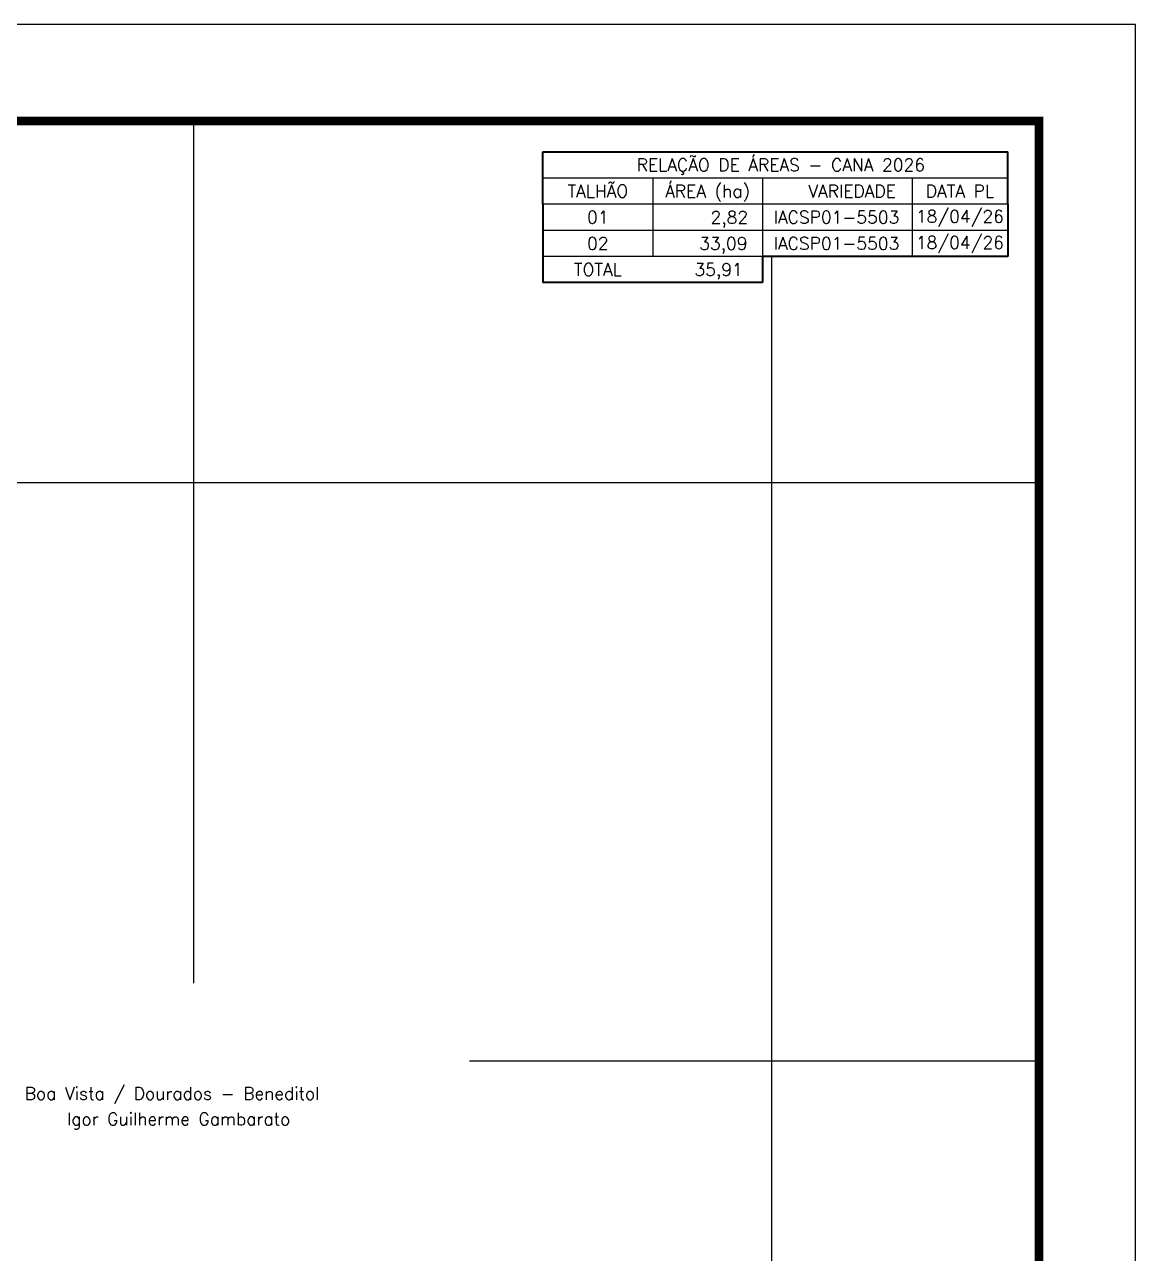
# Model space of a CAD drawing. Extents: x 733877 to 735977, y 7796305 to 7799275.
# Drawn here: x 734824 to 735977, y 7798000 to 7799275 of the extents above; entities that cross this region are included whole.
import ezdxf
from ezdxf.enums import TextEntityAlignment as Align

# ---------------------------------------------------------------- set-up
doc = ezdxf.new("R2010")
doc.units = 0
doc.header["$MEASUREMENT"] = 0
doc.linetypes.add('CONTINUO', pattern=[0])
doc.linetypes.add('LIN0', pattern=[0])
for name, color, linetype in [('MALHA', 8, 'LIN0'), ('MARGEM', 7, 'CONTINUO'), ('QUADRO_DE_AREAS_CANA_2026', 7, 'Continuous'), ('TEXTO CONFRONTANTES', 7, 'Continuous')]:
    doc.layers.add(name, color=color, linetype=linetype)
doc.styles.add('SIMPLEX', font='simplex', dxfattribs={"height": 0.2})

msp = doc.modelspace()

# ---------------------------------------------------------------- linework, layer by layer
at = {"layer": 'MALHA', "color": 8}
for p, q in [((735000, 7798280.4), (735000, 7799175.1)), ((735600, 7797538.5), (735600, 7799034.5)), ((733977.1, 7798800), (735877.1, 7798800)), ((735286.1, 7798200), (735877.1, 7798200))]:
    msp.add_line(p, q, dxfattribs=at)
at = {"layer": 'MARGEM', "color": 174, "linetype": 'LIN0', "flags": 128}
msp.add_lwpolyline([(735977.1, 7796305.1), (735977.1, 7799275.1), (733877.1, 7799275.1), (733877.1, 7796305.1)], close=True, dxfattribs=at)
at = {"layer": 'MARGEM', "color": 174, "linetype": 'LIN0', "const_width": 9.09, "flags": 128}
msp.add_lwpolyline([(735877.1, 7796639.5), (735877.1, 7799175.1), (733977.1, 7799175.1), (733977.1, 7796639.5)], close=True, dxfattribs=at)
at = {"layer": 'QUADRO_DE_AREAS_CANA_2026', "color": 174, "linetype": 'ByBlock', "lineweight": 40}
for p, q in [((735362.4, 7799088.8), (735362.4, 7799143.1)), ((735362.4, 7799143.1), (735844.6, 7799143.1)), ((735844.6, 7799088.8), (735844.6, 7799143.1)), ((735362.4, 7799088.8), (735362.4, 7799007.4)), ((735844.6, 7799088.8), (735844.6, 7799034.5)), ((735590.1, 7799034.5), (735590.1, 7799007.4)), ((735844.6, 7799034.5), (735590.1, 7799034.5)), ((735590.1, 7799007.4), (735362.4, 7799007.4))]:
    msp.add_line(p, q, dxfattribs=at)
at = {"layer": 'QUADRO_DE_AREAS_CANA_2026', "linetype": 'Continuous'}
for p, q in [((735844.6, 7799115.9), (735362.4, 7799115.9)), ((735476.3, 7799115.9), (735476.3, 7799034.5)), ((735590.1, 7799115.9), (735590.1, 7799034.5)), ((735745.5, 7799115.9), (735745.5, 7799034.5)), ((735844.6, 7799088.8), (735362.4, 7799088.8)), ((735844.6, 7799061.6), (735362.4, 7799061.6)), ((735590.1, 7799034.5), (735362.4, 7799034.5))]:
    msp.add_line(p, q, dxfattribs=at)

# ---------------------------------------------------------------- texts
at = {"layer": 'QUADRO_DE_AREAS_CANA_2026', "linetype": 'Continuous', "style": 'SIMPLEX'}
for s, p in [('RELAÇÃO DE ÁREAS - CANA 2026', (735609.2, 7799129.5)), ('TALHÃO', (735419.3, 7799102.3)), ('ÁREA (ha)', (735533.2, 7799102.3)), ('VARIEDADE', (735683.2, 7799102.3)), ('DATA PL', (735795, 7799102.3)), ('01', (735419.3, 7799075.2)), (' IACSP01-5503', (735662.5, 7799075.2)), ('18/04/26', (735795, 7799076.1)), ('02', (735419.3, 7799048.1)), (' IACSP01-5503', (735662.5, 7799048.1)), ('18/04/26', (735795, 7799048.9)), ('TOTAL', (735419.3, 7799020.9))]:
    msp.add_text(s, height=13, dxfattribs=at).set_placement(p, align=Align.MIDDLE_CENTER)
for s, p in [('2,82', (735575.3, 7799068.6)), ('33,09', (735574.6, 7799041.5)), ('35,91', (735569.7, 7799014.4))]:
    msp.add_text(s, height=13, dxfattribs=at).set_placement(p, align=Align.RIGHT)
at = {"layer": 'TEXTO CONFRONTANTES', "linetype": 'Continuous', "style": 'SIMPLEX'}
for s, p in [('Boa Vista / Dourados - BeneditoI', (734824.6, 7798159.5, -639.6)), ('Igor Guilherme Gambarato', (734868.4, 7798133, -639.6))]:
    msp.add_text(s, height=13, dxfattribs=at).set_placement(p)

doc.saveas('drawing.dxf')
